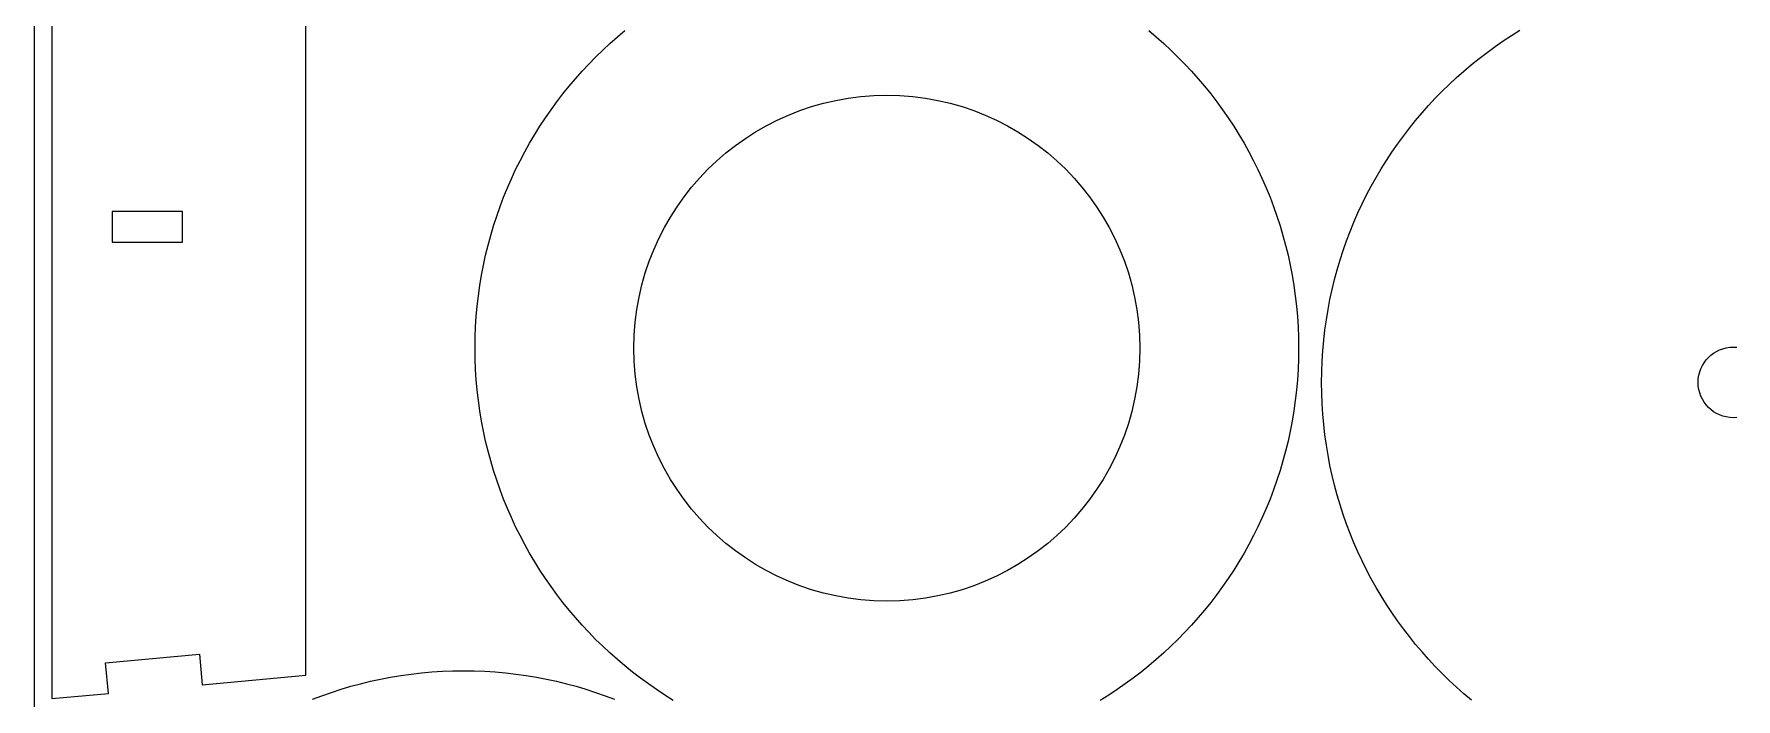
# Model space of a CAD drawing. Extents: x 378 to 958, y 20 to 900.
# Drawn here: x 668 to 812.7, y 658.4 to 714.9 of the extents above; entities that cross this region are included whole.
import ezdxf

# ---------------------------------------------------------------- set-up
doc = ezdxf.new("R2010")
doc.units = 0
doc.layers.get('0').update_dxf_attribs({"linetype": 'CONTINUOUS'})

msp = doc.modelspace()

# ---------------------------------------------------------------- linework, layer by layer
at = {"color": 0}
msp.add_line((668.0131, 900.108069), (668.0131, 20.108069), dxfattribs=at)
at = {"color": 4}
for p, q in [((669.520926, 808.382353), (669.520926, 658.394253)), ((691.106126, 660.398353), (691.106126, 806.082653)), ((717.59535, 714.648824), (718.236992, 715.191359)), ((762.763935, 715.191359), (763.405577, 714.648824)), ((792.890451, 714.295939), (793.594638, 714.759438)), ((793.594638, 714.759438), (794.310509, 715.206305)), ((715.751526, 712.932422), (716.352343, 713.519081)), ((716.352343, 713.519081), (716.967042, 714.091306)), ((716.967042, 714.091306), (717.59535, 714.648824)), ((763.405577, 714.648824), (764.033885, 714.091306)), ((764.033885, 714.091306), (764.648585, 713.519081)), ((764.648585, 713.519081), (765.249401, 712.932422)), ((790.850747, 712.8084), (791.518231, 713.320145)), ((791.518231, 713.320145), (792.198224, 713.816083)), ((792.198224, 713.816083), (792.890451, 714.295939)), ((714.592642, 711.716906), (715.164868, 712.331606)), ((715.164868, 712.331606), (715.751526, 712.932422)), ((765.249401, 712.932422), (765.83606, 712.331606)), ((765.83606, 712.331606), (766.408285, 711.716906)), ((789.554405, 711.738587), (790.196047, 712.281122)), ((790.196047, 712.281122), (790.850747, 712.8084)), ((712.965312, 709.792256), (713.49259, 710.446957)), ((713.49259, 710.446957), (714.035125, 711.088598)), ((714.035125, 711.088598), (714.592642, 711.716906)), ((766.408285, 711.716906), (766.965803, 711.088598)), ((766.965803, 711.088598), (767.508338, 710.446957)), ((767.508338, 710.446957), (768.035615, 709.792256)), ((787.710581, 710.022186), (788.311398, 710.608844)), ((788.311398, 710.608844), (788.926097, 711.18107)), ((788.926097, 711.18107), (789.554405, 711.738587)), ((711.957629, 708.444779), (712.453567, 709.124772)), ((712.453567, 709.124772), (712.965312, 709.792256)), ((734.106918, 708.716911), (735.127186, 709.006625)), ((735.127186, 709.006625), (736.167384, 709.246693)), ((736.167384, 709.246693), (737.226162, 709.435763)), ((737.226162, 709.435763), (738.302168, 709.572486)), ((738.302168, 709.572486), (739.394052, 709.65551)), ((739.394052, 709.65551), (740.500464, 709.683485)), ((740.500464, 709.683485), (741.606875, 709.65551)), ((741.606875, 709.65551), (742.69876, 709.572486)), ((742.69876, 709.572486), (743.774766, 709.435763)), ((743.774766, 709.435763), (744.833543, 709.246693)), ((744.833543, 709.246693), (745.873741, 709.006625)), ((745.873741, 709.006625), (746.894009, 708.716911)), ((768.035615, 709.792256), (768.54736, 709.124772)), ((768.54736, 709.124772), (769.043298, 708.444779)), ((786.551698, 708.80667), (787.123923, 709.42137)), ((787.123923, 709.42137), (787.710581, 710.022186)), ((711.014274, 707.048366), (711.477773, 707.752552)), ((711.477773, 707.752552), (711.957629, 708.444779)), ((730.252164, 707.088607), (731.179203, 707.563399)), ((731.179203, 707.563399), (732.131576, 707.993947)), ((732.131576, 707.993947), (733.107931, 708.378902)), ((733.107931, 708.378902), (734.106918, 708.716911)), ((746.894009, 708.716911), (747.892996, 708.378902)), ((747.892996, 708.378902), (748.869351, 707.993947)), ((748.869351, 707.993947), (749.821724, 707.563399)), ((749.821724, 707.563399), (750.748763, 707.088607)), ((769.043298, 708.444779), (769.523154, 707.752552)), ((769.523154, 707.752552), (769.986653, 707.048366)), ((784.924367, 706.88202), (785.451645, 707.53672)), ((785.451645, 707.53672), (785.99418, 708.178362)), ((785.99418, 708.178362), (786.551698, 708.80667)), ((710.137446, 705.605215), (710.567407, 706.332495)), ((710.567407, 706.332495), (711.014274, 707.048366)), ((727.636551, 705.412278), (728.479487, 706.011696)), ((728.479487, 706.011696), (729.351808, 706.570922)), ((729.351808, 706.570922), (730.252164, 707.088607)), ((750.748763, 707.088607), (751.649119, 706.570922)), ((751.649119, 706.570922), (752.52144, 706.011696)), ((752.52144, 706.011696), (753.364376, 705.412278)), ((769.986653, 707.048366), (770.43352, 706.332495)), ((770.43352, 706.332495), (770.863481, 705.605215)), ((783.916684, 705.534543), (784.412622, 706.214536)), ((784.412622, 706.214536), (784.924367, 706.88202)), ((709.329344, 704.117525), (709.724667, 704.8668)), ((709.724667, 704.8668), (710.137446, 705.605215)), ((726.044239, 704.098272), (726.824352, 704.77402)), ((726.824352, 704.77402), (727.636551, 705.412278)), ((753.364376, 705.412278), (754.176576, 704.77402)), ((754.176576, 704.77402), (754.956688, 704.098272)), ((770.863481, 705.605215), (771.27626, 704.8668)), ((771.27626, 704.8668), (771.671583, 704.117525)), ((782.973329, 704.13813), (783.436828, 704.842316)), ((783.436828, 704.842316), (783.916684, 705.534543)), ((708.592167, 702.587495), (708.951753, 703.357665)), ((708.951753, 703.357665), (709.329344, 704.117525)), ((724.585677, 702.639709), (725.297564, 703.386385)), ((725.297564, 703.386385), (726.044239, 704.098272)), ((754.956688, 704.098272), (755.703364, 703.386385)), ((755.703364, 703.386385), (756.415251, 702.639709)), ((771.671583, 704.117525), (772.049175, 703.357665)), ((772.049175, 703.357665), (772.40876, 702.587495)), ((782.096501, 702.694978), (782.526462, 703.422259)), ((782.526462, 703.422259), (782.973329, 704.13813)), ((707.928113, 701.017324), (708.250862, 701.807289)), ((708.250862, 701.807289), (708.592167, 702.587495)), ((723.27167, 701.047397), (723.909929, 701.859597)), ((723.909929, 701.859597), (724.585677, 702.639709)), ((756.415251, 702.639709), (757.090999, 701.859597)), ((757.090999, 701.859597), (757.729257, 701.047397)), ((772.40876, 702.587495), (772.750065, 701.807289)), ((772.750065, 701.807289), (773.072814, 701.017324)), ((781.288399, 701.207288), (781.683722, 701.956563)), ((781.683722, 701.956563), (782.096501, 702.694978)), ((707.339381, 699.40921), (707.624195, 700.217872)), ((707.624195, 700.217872), (707.928113, 701.017324)), ((722.113026, 699.33214), (722.672253, 700.204461)), ((722.672253, 700.204461), (723.27167, 701.047397)), ((757.729257, 701.047397), (758.328675, 700.204461)), ((758.328675, 700.204461), (758.887901, 699.33214)), ((773.072814, 701.017324), (773.376733, 700.217872)), ((773.376733, 700.217872), (773.661546, 699.40921)), ((780.551222, 699.677259), (780.910808, 700.447429)), ((780.910808, 700.447429), (781.288399, 701.207288)), ((707.073949, 698.591612), (707.339381, 699.40921)), ((721.595342, 698.431785), (722.113026, 699.33214)), ((758.887901, 699.33214), (759.405586, 698.431785)), ((773.661546, 699.40921), (773.926979, 698.591612)), ((779.887168, 698.107087), (780.209917, 698.897053)), ((780.209917, 698.897053), (780.551222, 699.677259)), ((706.602323, 696.930708), (706.828171, 697.765353)), ((706.828171, 697.765353), (707.073949, 698.591612)), ((720.690001, 696.552372), (721.12055, 697.504745)), ((721.12055, 697.504745), (721.595342, 698.431785)), ((759.405586, 698.431785), (759.880378, 697.504745)), ((759.880378, 697.504745), (760.310926, 696.552372)), ((773.926979, 698.591612), (774.172756, 697.765353)), ((774.172756, 697.765353), (774.398604, 696.930708)), ((779.298437, 696.498974), (779.58325, 697.307636)), ((779.58325, 697.307636), (779.887168, 698.107087)), ((706.211517, 695.237359), (706.396681, 696.087952)), ((706.396681, 696.087952), (706.602323, 696.930708)), ((720.305047, 695.576017), (720.690001, 696.552372)), ((760.310926, 696.552372), (760.695881, 695.576017)), ((774.398604, 696.930708), (774.604247, 696.087952)), ((774.604247, 696.087952), (774.78941, 695.237359)), ((779.033004, 695.681376), (779.298437, 696.498974)), ((706.047109, 694.379204), (706.211517, 695.237359)), ((719.677323, 693.556762), (719.967037, 694.57703)), ((719.967037, 694.57703), (720.305047, 695.576017)), ((760.695881, 695.576017), (761.03389, 694.57703)), ((761.03389, 694.57703), (761.323604, 693.556762)), ((774.78941, 695.237359), (774.953819, 694.379204)), ((778.561378, 694.020472), (778.787226, 694.855117)), ((778.787226, 694.855117), (779.033004, 695.681376)), ((705.781655, 692.64131), (705.90373, 693.513763)), ((705.90373, 693.513763), (706.047109, 694.379204)), ((719.437256, 692.516564), (719.677323, 693.556762)), ((761.323604, 693.556762), (761.563671, 692.516564)), ((774.953819, 694.379204), (775.097198, 693.513763)), ((775.097198, 693.513763), (775.219273, 692.64131)), ((778.170573, 692.327123), (778.355736, 693.177715)), ((778.355736, 693.177715), (778.561378, 694.020472)), ((705.602517, 690.876467), (705.681159, 691.762119)), ((705.681159, 691.762119), (705.781655, 692.64131)), ((719.248185, 691.457787), (719.437256, 692.516564)), ((761.563671, 692.516564), (761.752742, 691.457787)), ((775.219273, 692.64131), (775.319768, 691.762119)), ((775.319768, 691.762119), (775.39841, 690.876467)), ((778.006164, 691.468968), (778.170573, 692.327123)), ((705.546004, 689.984627), (705.602517, 690.876467)), ((719.028439, 689.289896), (719.111463, 690.381781)), ((719.111463, 690.381781), (719.248185, 691.457787)), ((761.752742, 691.457787), (761.889465, 690.381781)), ((761.889465, 690.381781), (761.972489, 689.289896)), ((775.39841, 690.876467), (775.454923, 689.984627)), ((777.74071, 689.731073), (777.862785, 690.603527)), ((777.862785, 690.603527), (778.006164, 691.468968)), ((705.500464, 688.183485), (705.511895, 689.086875)), ((705.511895, 689.086875), (705.546004, 689.984627)), ((719.000464, 688.183485), (719.028439, 689.289896)), ((761.972489, 689.289896), (762.000464, 688.183485)), ((775.454923, 689.984627), (775.489033, 689.086875)), ((775.489033, 689.086875), (775.500464, 688.183485)), ((777.561572, 687.966231), (777.640214, 688.851883)), ((777.640214, 688.851883), (777.74071, 689.731073)), ((705.511895, 687.280095), (705.500464, 688.183485)), ((705.546004, 686.382342), (705.511895, 687.280095)), ((719.028439, 687.077073), (719.000464, 688.183485)), ((762.000464, 688.183485), (761.972489, 687.077073)), ((775.489033, 687.280095), (775.454923, 686.382342)), ((775.500464, 688.183485), (775.489033, 687.280095)), ((777.505059, 687.074391), (777.561572, 687.966231)), ((705.602517, 685.490503), (705.546004, 686.382342)), ((719.111463, 685.985189), (719.028439, 687.077073)), ((719.248185, 684.909183), (719.111463, 685.985189)), ((761.889465, 685.985189), (761.752742, 684.909183)), ((761.972489, 687.077073), (761.889465, 685.985189)), ((775.454923, 686.382342), (775.39841, 685.490503)), ((777.459519, 685.273249), (777.47095, 686.176638)), ((777.47095, 686.176638), (777.505059, 687.074391)), ((705.681159, 684.60485), (705.602517, 685.490503)), ((705.781655, 683.72566), (705.681159, 684.60485)), ((719.437256, 683.850405), (719.248185, 684.909183)), ((761.752742, 684.909183), (761.563671, 683.850405)), ((775.319768, 684.60485), (775.219273, 683.72566)), ((775.39841, 685.490503), (775.319768, 684.60485)), ((777.47095, 684.369859), (777.459519, 685.273249)), ((777.505059, 683.472106), (777.47095, 684.369859)), ((705.90373, 682.853207), (705.781655, 683.72566)), ((706.047109, 681.987765), (705.90373, 682.853207)), ((719.677323, 682.810207), (719.437256, 683.850405)), ((761.563671, 683.850405), (761.323604, 682.810207)), ((775.097198, 682.853207), (774.953819, 681.987765)), ((775.219273, 683.72566), (775.097198, 682.853207)), ((777.561572, 682.580266), (777.505059, 683.472106)), ((706.211517, 681.129611), (706.047109, 681.987765)), ((719.967037, 681.789939), (719.677323, 682.810207)), ((720.305047, 680.790952), (719.967037, 681.789939)), ((761.03389, 681.789939), (760.695881, 680.790952)), ((761.323604, 682.810207), (761.03389, 681.789939)), ((774.953819, 681.987765), (774.78941, 681.129611)), ((777.640214, 681.694614), (777.561572, 682.580266)), ((777.74071, 680.815424), (777.640214, 681.694614)), ((706.396681, 680.279018), (706.211517, 681.129611)), ((706.602323, 679.436261), (706.396681, 680.279018)), ((720.690001, 679.814597), (720.305047, 680.790952)), ((760.695881, 680.790952), (760.310926, 679.814597)), ((774.604247, 680.279018), (774.398604, 679.436261)), ((774.78941, 681.129611), (774.604247, 680.279018)), ((777.862785, 679.94297), (777.74071, 680.815424)), ((778.006164, 679.077529), (777.862785, 679.94297)), ((706.828171, 678.601616), (706.602323, 679.436261)), ((707.073949, 677.775357), (706.828171, 678.601616)), ((721.12055, 678.862224), (720.690001, 679.814597)), ((721.595342, 677.935185), (721.12055, 678.862224)), ((759.880378, 678.862224), (759.405586, 677.935185)), ((760.310926, 679.814597), (759.880378, 678.862224)), ((774.172756, 678.601616), (773.926979, 677.775357)), ((774.398604, 679.436261), (774.172756, 678.601616)), ((778.170573, 678.219374), (778.006164, 679.077529)), ((707.339381, 676.957759), (707.073949, 677.775357)), ((722.113026, 677.034829), (721.595342, 677.935185)), ((759.405586, 677.935185), (758.887901, 677.034829)), ((773.926979, 677.775357), (773.661546, 676.957759)), ((778.355736, 677.368782), (778.170573, 678.219374)), ((778.561378, 676.526025), (778.355736, 677.368782)), ((707.624195, 676.149097), (707.339381, 676.957759)), ((707.928113, 675.349646), (707.624195, 676.149097)), ((722.672253, 676.162508), (722.113026, 677.034829)), ((723.27167, 675.319572), (722.672253, 676.162508)), ((758.328675, 676.162508), (757.729257, 675.319572)), ((758.887901, 677.034829), (758.328675, 676.162508)), ((773.376733, 676.149097), (773.072814, 675.349646)), ((773.661546, 676.957759), (773.376733, 676.149097)), ((778.787226, 675.69138), (778.561378, 676.526025)), ((779.033004, 674.865121), (778.787226, 675.69138)), ((708.250862, 674.55968), (707.928113, 675.349646)), ((708.592167, 673.779475), (708.250862, 674.55968)), ((723.909929, 674.507373), (723.27167, 675.319572)), ((724.585677, 673.72726), (723.909929, 674.507373)), ((757.090999, 674.507373), (756.415251, 673.72726)), ((757.729257, 675.319572), (757.090999, 674.507373)), ((772.750065, 674.55968), (772.40876, 673.779475)), ((773.072814, 675.349646), (772.750065, 674.55968)), ((779.298437, 674.047523), (779.033004, 674.865121)), ((708.951753, 673.009305), (708.592167, 673.779475)), ((709.329344, 672.249445), (708.951753, 673.009305)), ((725.297564, 672.980585), (724.585677, 673.72726)), ((726.044239, 672.268698), (725.297564, 672.980585)), ((755.703364, 672.980585), (754.956688, 672.268698)), ((756.415251, 673.72726), (755.703364, 672.980585)), ((772.049175, 673.009305), (771.671583, 672.249445)), ((772.40876, 673.779475), (772.049175, 673.009305)), ((779.58325, 673.238861), (779.298437, 674.047523)), ((779.887168, 672.43941), (779.58325, 673.238861)), ((709.724667, 671.50017), (709.329344, 672.249445)), ((710.137446, 670.761755), (709.724667, 671.50017)), ((726.824352, 671.59295), (726.044239, 672.268698)), ((727.636551, 670.954692), (726.824352, 671.59295)), ((754.176576, 671.59295), (753.364376, 670.954692)), ((754.956688, 672.268698), (754.176576, 671.59295)), ((771.27626, 671.50017), (770.863481, 670.761755)), ((771.671583, 672.249445), (771.27626, 671.50017)), ((780.209917, 671.649444), (779.887168, 672.43941)), ((780.551222, 670.869238), (780.209917, 671.649444)), ((710.567407, 670.034475), (710.137446, 670.761755)), ((711.014274, 669.318604), (710.567407, 670.034475)), ((728.479487, 670.355274), (727.636551, 670.954692)), ((729.351808, 669.796047), (728.479487, 670.355274)), ((752.52144, 670.355274), (751.649119, 669.796047)), ((753.364376, 670.954692), (752.52144, 670.355274)), ((770.43352, 670.034475), (769.986653, 669.318604)), ((770.863481, 670.761755), (770.43352, 670.034475)), ((780.910808, 670.099068), (780.551222, 670.869238)), ((781.288399, 669.339209), (780.910808, 670.099068)), ((711.477773, 668.614417), (711.014274, 669.318604)), ((711.957629, 667.92219), (711.477773, 668.614417)), ((730.252164, 669.278363), (729.351808, 669.796047)), ((731.179203, 668.803571), (730.252164, 669.278363)), ((732.131576, 668.373022), (731.179203, 668.803571)), ((733.107931, 667.988068), (732.131576, 668.373022)), ((748.869351, 668.373022), (747.892996, 667.988068)), ((749.821724, 668.803571), (748.869351, 668.373022)), ((750.748763, 669.278363), (749.821724, 668.803571)), ((751.649119, 669.796047), (750.748763, 669.278363)), ((769.523154, 668.614417), (769.043298, 667.92219)), ((769.986653, 669.318604), (769.523154, 668.614417)), ((781.683722, 668.589934), (781.288399, 669.339209)), ((782.096501, 667.851519), (781.683722, 668.589934)), ((712.453567, 667.242197), (711.957629, 667.92219)), ((712.965312, 666.574713), (712.453567, 667.242197)), ((734.106918, 667.650058), (733.107931, 667.988068)), ((735.127186, 667.360344), (734.106918, 667.650058)), ((736.167384, 667.120277), (735.127186, 667.360344)), ((737.226162, 666.931206), (736.167384, 667.120277)), ((738.302168, 666.794484), (737.226162, 666.931206)), ((743.774766, 666.931206), (742.69876, 666.794484)), ((744.833543, 667.120277), (743.774766, 666.931206)), ((745.873741, 667.360344), (744.833543, 667.120277)), ((746.894009, 667.650058), (745.873741, 667.360344)), ((747.892996, 667.988068), (746.894009, 667.650058)), ((768.54736, 667.242197), (768.035615, 666.574713)), ((769.043298, 667.92219), (768.54736, 667.242197)), ((782.526462, 667.124238), (782.096501, 667.851519)), ((782.973329, 666.408368), (782.526462, 667.124238)), ((713.49259, 665.920013), (712.965312, 666.574713)), ((714.035125, 665.278371), (713.49259, 665.920013)), ((739.394052, 666.71146), (738.302168, 666.794484)), ((740.500464, 666.683485), (739.394052, 666.71146)), ((741.606875, 666.71146), (740.500464, 666.683485)), ((742.69876, 666.794484), (741.606875, 666.71146)), ((767.508338, 665.920013), (766.965803, 665.278371)), ((768.035615, 666.574713), (767.508338, 665.920013)), ((783.436828, 665.704181), (782.973329, 666.408368)), ((783.916684, 665.011954), (783.436828, 665.704181)), ((714.592642, 664.650063), (714.035125, 665.278371)), ((715.164868, 664.035364), (714.592642, 664.650063)), ((715.751526, 663.434547), (715.164868, 664.035364)), ((765.83606, 664.035364), (765.249401, 663.434547)), ((766.408285, 664.650063), (765.83606, 664.035364)), ((766.965803, 665.278371), (766.408285, 664.650063)), ((784.412622, 664.331961), (783.916684, 665.011954)), ((784.924367, 663.664477), (784.412622, 664.331961)), ((716.352343, 662.847889), (715.751526, 663.434547)), ((716.967042, 662.275663), (716.352343, 662.847889)), ((764.648585, 662.847889), (764.033885, 662.275663)), ((765.249401, 663.434547), (764.648585, 662.847889)), ((785.451645, 663.009777), (784.924367, 663.664477)), ((785.99418, 662.368135), (785.451645, 663.009777)), ((674.099226, 661.430353), (682.064426, 662.169853)), ((674.339626, 658.841653), (674.099226, 661.430353)), ((682.064426, 662.169853), (682.304626, 659.581253)), ((717.59535, 661.718146), (716.967042, 662.275663)), ((718.236992, 661.175611), (717.59535, 661.718146)), ((718.891692, 660.648333), (718.236992, 661.175611)), ((762.763935, 661.175611), (762.109235, 660.648333)), ((763.405577, 661.718146), (762.763935, 661.175611)), ((764.033885, 662.275663), (763.405577, 661.718146)), ((786.551698, 661.739827), (785.99418, 662.368135)), ((787.123923, 661.125127), (786.551698, 661.739827)), ((787.710581, 660.524311), (787.123923, 661.125127)), ((682.304626, 659.581253), (691.106126, 660.398353)), ((695.773713, 659.667452), (696.616469, 659.873095)), ((696.616469, 659.873095), (697.467062, 660.058258)), ((697.467062, 660.058258), (698.325217, 660.222666)), ((698.325217, 660.222666), (699.190658, 660.366046)), ((699.190658, 660.366046), (700.063111, 660.48812)), ((700.063111, 660.48812), (700.942301, 660.588616)), ((700.942301, 660.588616), (701.827954, 660.667258)), ((701.827954, 660.667258), (702.719794, 660.723771)), ((702.719794, 660.723771), (703.617546, 660.757881)), ((703.617546, 660.757881), (704.520936, 660.769311)), ((704.520936, 660.769311), (705.424326, 660.757881)), ((705.424326, 660.757881), (706.322078, 660.723771)), ((706.322078, 660.723771), (707.213918, 660.667258)), ((707.213918, 660.667258), (708.099571, 660.588616)), ((708.099571, 660.588616), (708.978761, 660.48812)), ((708.978761, 660.48812), (709.851214, 660.366046)), ((709.851214, 660.366046), (710.716656, 660.222666)), ((710.716656, 660.222666), (711.57481, 660.058258)), ((711.57481, 660.058258), (712.425403, 659.873095)), ((712.425403, 659.873095), (713.26816, 659.667452)), ((719.559176, 660.136588), (718.891692, 660.648333)), ((720.239169, 659.64065), (719.559176, 660.136588)), ((761.441751, 660.136588), (760.761758, 659.64065)), ((762.109235, 660.648333), (761.441751, 660.136588)), ((788.311398, 659.937653), (787.710581, 660.524311)), ((788.926097, 659.365427), (788.311398, 659.937653)), ((669.520926, 658.394253), (674.339626, 658.841653)), ((691.687097, 658.341662), (692.486549, 658.645581)), ((692.486549, 658.645581), (693.295211, 658.930394)), ((693.295211, 658.930394), (694.112809, 659.195827)), ((694.112809, 659.195827), (694.939068, 659.441604)), ((694.939068, 659.441604), (695.773713, 659.667452)), ((713.26816, 659.667452), (714.102805, 659.441604)), ((714.102805, 659.441604), (714.929064, 659.195827)), ((714.929064, 659.195827), (715.746662, 658.930394)), ((715.746662, 658.930394), (716.555324, 658.645581)), ((716.555324, 658.645581), (717.354775, 658.341662)), ((720.931396, 659.160794), (720.239169, 659.64065)), ((721.635583, 658.697295), (720.931396, 659.160794)), ((722.351453, 658.250428), (721.635583, 658.697295)), ((759.365345, 658.697295), (758.649474, 658.250428)), ((760.069531, 659.160794), (759.365345, 658.697295)), ((760.761758, 659.64065), (760.069531, 659.160794)), ((789.554405, 658.80791), (788.926097, 659.365427)), ((790.196047, 658.265375), (789.554405, 658.80791))]:
    msp.add_line(p, q, dxfattribs=at)
at = {"color": 7}
for p, q in [((674.641926, 699.791053), (674.641926, 697.191253)), ((680.641426, 699.791053), (674.641926, 699.791053)), ((680.641426, 697.191253), (680.641426, 699.791053)), ((674.641926, 697.191253), (680.641426, 697.191253)), ((809.97186, 686.950629), (810.144558, 687.181587)), ((810.144558, 687.181587), (810.338181, 687.394636)), ((810.338181, 687.394636), (810.551221, 687.588268)), ((810.551221, 687.588268), (810.78217, 687.760976)), ((810.78217, 687.760976), (811.02952, 687.911251)), ((811.02952, 687.911251), (811.291764, 688.037584)), ((811.291764, 688.037584), (811.567394, 688.138469)), ((811.567394, 688.138469), (811.854901, 688.212397)), ((811.854901, 688.212397), (812.152779, 688.257859)), ((812.152779, 688.257859), (812.459519, 688.273349)), ((812.459519, 688.273349), (812.766259, 688.257859)), ((809.475007, 685.57999), (809.520466, 685.877871)), ((809.520466, 685.877871), (809.594389, 686.165383)), ((809.594389, 686.165383), (809.695267, 686.441019)), ((809.695267, 686.441019), (809.821593, 686.70327)), ((809.821593, 686.70327), (809.97186, 686.950629)), ((809.459519, 685.273249), (809.475007, 685.57999)), ((809.475007, 684.966508), (809.459519, 685.273249)), ((809.520466, 684.668631), (809.475007, 684.966508)), ((809.594389, 684.381123), (809.520466, 684.668631)), ((809.695267, 684.105494), (809.594389, 684.381123)), ((809.821593, 683.84325), (809.695267, 684.105494)), ((809.97186, 683.5959), (809.821593, 683.84325)), ((810.144558, 683.364951), (809.97186, 683.5959)), ((810.338181, 683.151911), (810.144558, 683.364951)), ((810.551221, 682.958288), (810.338181, 683.151911)), ((810.78217, 682.785589), (810.551221, 682.958288)), ((811.02952, 682.635323), (810.78217, 682.785589)), ((811.291764, 682.508997), (811.02952, 682.635323)), ((811.567394, 682.408119), (811.291764, 682.508997)), ((811.854901, 682.334196), (811.567394, 682.408119)), ((812.152779, 682.288737), (811.854901, 682.334196)), ((812.459519, 682.273249), (812.152779, 682.288737)), ((812.766259, 682.288737), (812.459519, 682.273249))]:
    msp.add_line(p, q, dxfattribs=at)

doc.saveas('drawing.dxf')
